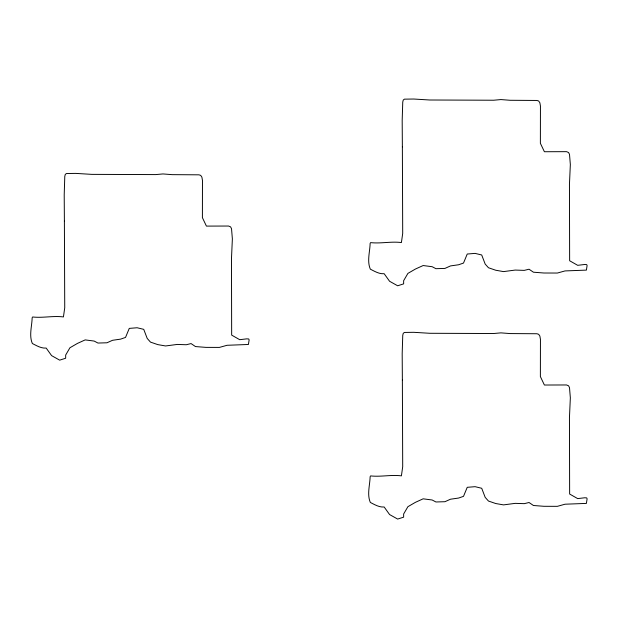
<?xml version="1.0" encoding="UTF-8"?>
<svg xmlns="http://www.w3.org/2000/svg" width="618" height="618" viewBox="0 0 618 618"><rect width="100%" height="100%" fill="white"/><g stroke="black" fill="none" stroke-linecap="round" stroke-linejoin="round"><path stroke-width="0.93" d="M64.388 221.182L64.736 307.795L63.43 316.926C53.117 315.613 42.881 318.139 32.615 316.98L32.151 317.814C31.958 326.227 28.876 335.512 32.36 343.523C36.616 345.671 41.221 348.529 46.195 348.081L51.595 355.62L59.668 360.147L65.67 358.247L65.67 355.064L69.927 347.764L77.435 343.415L85.168 339.9L94.175 341.066L97.968 343.052L106.953 342.781L112.538 340.294L120.649 339.12L125.531 337.42L129.27 328.39L137.119 327.756L143.739 329.348L147.2 338.417L150.483 342.109L157.752 344.605L165.554 345.964L177.235 344.435L186.273 344.744L191.078 343.585L195.466 346.567L205.956 347.378L219.413 347.409L227.061 345.284L248.421 344.473L249.124 339.962L248.745 338.973L246.713 338.857L239.707 339.684L231.665 335.111L231.472 258.726L232.368 238.88L231.534 228.753L230.607 226.891L228.606 226.034L206.42 226.103L202.403 217.667L202.465 180.41L201.885 177.127L200.672 175.365L198.95 174.824L172.159 174.647L162.959 173.944L155.674 174.593L91.742 174.369L75.744 173.395L66.443 173.519L65.269 174.423L64.782 176.424L64.21 194.794L64.388 221.182M402.364 146.814L402.704 233.426L401.406 242.557C391.086 241.244 380.858 243.77 370.591 242.619L370.128 243.446C369.927 251.858 366.853 261.144 370.336 269.162C374.593 271.302 379.197 274.168 384.172 273.712L389.572 281.26L397.644 285.779L403.647 283.878L403.639 280.696L407.903 273.403L415.404 269.054L423.145 265.539L432.144 266.706L435.937 268.683L444.929 268.421L450.507 265.925L458.626 264.759L463.508 263.059L467.239 254.029L475.095 253.388L481.708 254.979L485.176 264.056L488.459 267.741L495.729 270.236L503.523 271.603L515.211 270.074L524.249 270.375L529.047 269.224L533.434 272.206L543.933 273.009L557.382 273.04L565.03 270.923L586.397 270.112L587.1 265.593L586.721 264.612L584.682 264.489L577.683 265.323L569.641 260.75L569.448 184.365L570.344 164.512L569.51 154.392L568.583 152.53L566.575 151.665L544.396 151.734L540.379 143.299L540.441 106.049L539.862 102.766L538.649 100.997L536.918 100.456L510.128 100.278L500.928 99.575L493.643 100.232L429.719 100L413.72 99.027L404.411 99.158L403.245 100.054L402.751 102.055L402.187 120.433L402.364 146.814M402.364 380.101L402.704 466.714L401.406 475.852C391.086 474.539 380.858 477.057 370.591 475.906L370.128 476.741C369.927 485.153 366.853 494.439 370.336 502.449C374.593 504.589 379.197 507.455 384.172 506.999L389.572 514.547L397.644 519.066L403.647 517.173L403.639 513.991L407.903 506.69L415.404 502.341L423.145 498.826L432.144 499.993L435.937 501.978L444.929 501.708L450.507 499.213L458.626 498.046L463.508 496.347L467.239 487.316L475.095 486.683L481.708 488.274L485.176 497.343L488.459 501.036L495.729 503.531L503.523 504.891L515.211 503.361L524.249 503.662L529.047 502.511L533.434 505.493L543.933 506.296L557.382 506.335L565.03 504.211L586.397 503.4L587.1 498.88L586.721 497.899L584.682 497.776L577.683 498.61L569.641 494.037L569.448 417.652L570.344 397.807L569.51 387.679L568.583 385.817L566.575 384.96L544.396 385.029L540.379 376.586L540.441 339.336L539.862 336.053L538.649 334.292L536.918 333.743L510.128 333.573L500.928 332.87L493.643 333.519L429.719 333.287L413.72 332.314L404.411 332.445L403.245 333.341L402.751 335.35L402.187 353.72L402.364 380.101"/></g></svg>
